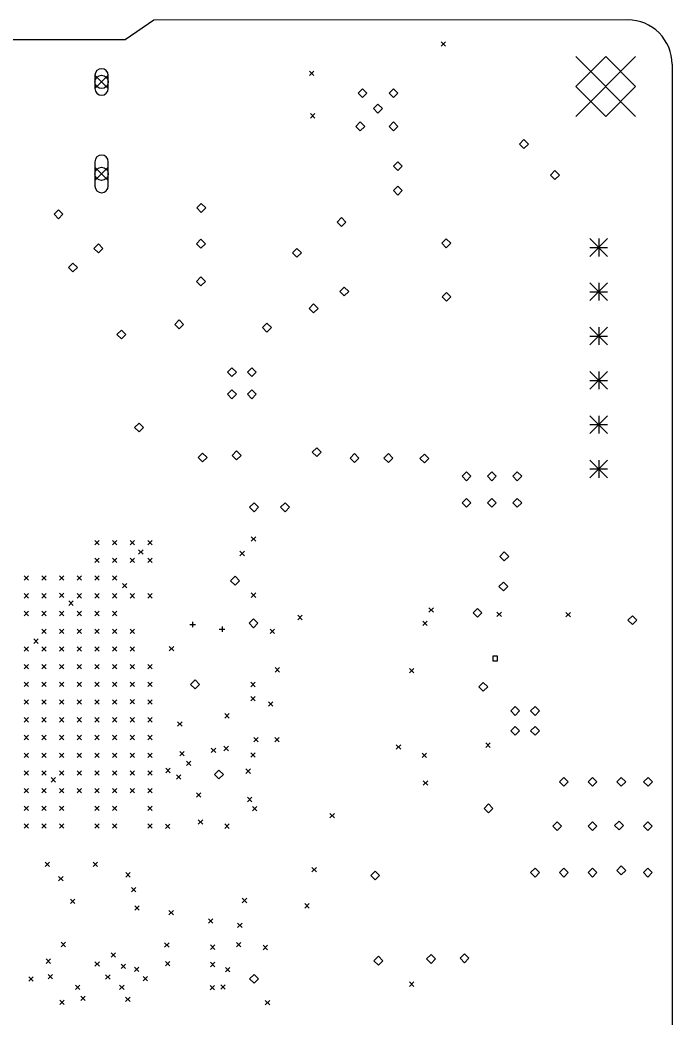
# Model space of a CAD drawing. Extents: x -2.1 to 64.5, y -89.3 to 0.
# Drawn here: x 30.52 to 60, y -45.07 to 0.01 of the extents above; entities that cross this region are included whole.
import ezdxf

# ---------------------------------------------------------------- set-up
doc = ezdxf.new("R2010")
doc.units = 0
doc.layers.add('BLACK', color=7, linetype='CONTINUOUS')

msp = doc.modelspace()

# ---------------------------------------------------------------- linework, layer by layer
at = {"layer": 'BLACK', "linetype": 'CONTINUOUS'}
for p, q in [((36.565, 0), (35.275, -0.899)), ((57.9958, 0.00579), (36.565, 0)), ((35.275, -0.899), (24.48, -0.899)), ((49.5528, -0.9751), (49.7528, -1.1751)), ((49.7528, -0.9751), (49.5528, -1.1751)), ((55.65, -1.65), (58.35, -4.35)), ((58.35, -1.65), (55.65, -4.35)), ((57, -1.65), (55.65, -3)), ((58.35, -3), (57, -1.65)), ((59.9958, -1.99421), (59.9958, -58)), ((33.9075, -2.494), (34.5075, -3.094)), ((34.5075, -2.494), (33.9075, -3.094)), ((33.9075, -2.494), (33.9075, -3.094)), ((34.5075, -3.094), (34.5075, -2.494)), ((43.6, -2.3), (43.8, -2.5)), ((43.8, -2.3), (43.6, -2.5)), ((46, -3.1), (45.8, -3.3)), ((46.2, -3.3), (46, -3.1)), ((47.4, -3.1), (47.2, -3.3)), ((47.6, -3.3), (47.4, -3.1)), ((55.65, -3), (57, -4.35)), ((57, -4.35), (58.35, -3)), ((45.8, -3.3), (46, -3.5)), ((46, -3.5), (46.2, -3.3)), ((47.2, -3.3), (47.4, -3.5)), ((47.4, -3.5), (47.6, -3.3)), ((46.7, -3.8), (46.5, -4)), ((46.5, -4), (46.7, -4.2)), ((46.9, -4), (46.7, -3.8)), ((46.7, -4.2), (46.9, -4)), ((43.6472, -4.225), (43.8472, -4.425)), ((43.8472, -4.225), (43.6472, -4.425)), ((45.9, -4.6), (45.7, -4.8)), ((45.7, -4.8), (45.9, -5)), ((46.1, -4.8), (45.9, -4.6)), ((45.9, -5), (46.1, -4.8)), ((47.4, -4.6), (47.2, -4.8)), ((47.2, -4.8), (47.4, -5)), ((47.6, -4.8), (47.4, -4.6)), ((47.4, -5), (47.6, -4.8)), ((53.3, -5.4), (53.1, -5.6)), ((53.5, -5.6), (53.3, -5.4)), ((53.1, -5.6), (53.3, -5.8)), ((53.3, -5.8), (53.5, -5.6)), ((33.9075, -6.394), (33.9075, -7.494)), ((33.9075, -6.644), (34.5075, -7.244)), ((34.5075, -6.644), (33.9075, -7.244)), ((34.5075, -7.494), (34.5075, -6.394)), ((47.6, -6.4), (47.4, -6.6)), ((47.4, -6.6), (47.6, -6.8)), ((47.8, -6.6), (47.6, -6.4)), ((47.6, -6.8), (47.8, -6.6)), ((54.7, -6.8), (54.5, -7)), ((54.5, -7), (54.7, -7.2)), ((54.9, -7), (54.7, -6.8)), ((54.7, -7.2), (54.9, -7)), ((47.6, -7.5), (47.4, -7.7)), ((47.8, -7.7), (47.6, -7.5)), ((47.4, -7.7), (47.6, -7.9)), ((47.6, -7.9), (47.8, -7.7)), ((38.715, -8.285), (38.515, -8.485)), ((38.515, -8.485), (38.715, -8.685)), ((38.915, -8.485), (38.715, -8.285)), ((38.715, -8.685), (38.915, -8.485)), ((32.26, -8.57), (32.06, -8.77)), ((32.06, -8.77), (32.26, -8.97)), ((32.46, -8.77), (32.26, -8.57)), ((32.26, -8.97), (32.46, -8.77)), ((45.05, -8.92), (44.85, -9.12)), ((45.25, -9.12), (45.05, -8.92)), ((44.85, -9.12), (45.05, -9.32)), ((45.05, -9.32), (45.25, -9.12)), ((38.7, -9.9), (38.5, -10.1)), ((38.9, -10.1), (38.7, -9.9)), ((49.7909, -9.88), (49.5909, -10.08)), ((49.9909, -10.08), (49.7909, -9.88)), ((56.28, -9.87), (57.08, -10.67)), ((57.08, -9.87), (56.28, -10.67)), ((56.68, -9.87), (56.68, -10.67)), ((34.06, -10.11), (33.86, -10.31)), ((33.86, -10.31), (34.06, -10.51)), ((34.26, -10.31), (34.06, -10.11)), ((34.06, -10.51), (34.26, -10.31)), ((38.5, -10.1), (38.7, -10.3)), ((38.7, -10.3), (38.9, -10.1)), ((43.04, -10.31), (42.84, -10.51)), ((43.24, -10.51), (43.04, -10.31)), ((49.5909, -10.08), (49.7909, -10.28)), ((49.7909, -10.28), (49.9909, -10.08)), ((56.28, -10.27), (57.08, -10.27)), ((42.84, -10.51), (43.04, -10.71)), ((43.04, -10.71), (43.24, -10.51)), ((32.91, -10.97), (32.71, -11.17)), ((32.71, -11.17), (32.91, -11.37)), ((33.11, -11.17), (32.91, -10.97)), ((32.91, -11.37), (33.11, -11.17)), ((38.7, -11.6), (38.5, -11.8)), ((38.9, -11.8), (38.7, -11.6)), ((38.5, -11.8), (38.7, -12)), ((38.7, -12), (38.9, -11.8)), ((45.18, -12.06), (44.98, -12.26)), ((45.38, -12.26), (45.18, -12.06)), ((56.28, -11.87), (57.08, -12.67)), ((57.08, -11.87), (56.28, -12.67)), ((56.68, -11.87), (56.68, -12.67)), ((44.98, -12.26), (45.18, -12.46)), ((45.18, -12.46), (45.38, -12.26)), ((49.8, -12.3), (49.6, -12.5)), ((49.6, -12.5), (49.8, -12.7)), ((50, -12.5), (49.8, -12.3)), ((49.8, -12.7), (50, -12.5)), ((56.28, -12.27), (57.08, -12.27)), ((43.79, -12.82), (43.59, -13.02)), ((43.59, -13.02), (43.79, -13.22)), ((43.99, -13.02), (43.79, -12.82)), ((43.79, -13.22), (43.99, -13.02)), ((37.7164, -13.5414), (37.5164, -13.7414)), ((37.5164, -13.7414), (37.7164, -13.9414)), ((37.9164, -13.7414), (37.7164, -13.5414)), ((37.7164, -13.9414), (37.9164, -13.7414)), ((41.68, -13.69), (41.48, -13.89)), ((41.48, -13.89), (41.68, -14.09)), ((41.88, -13.89), (41.68, -13.69)), ((41.68, -14.09), (41.88, -13.89)), ((56.28, -13.87), (57.08, -14.67)), ((57.08, -13.87), (56.28, -14.67)), ((56.68, -13.87), (56.68, -14.67)), ((35.1, -14), (34.9, -14.2)), ((34.9, -14.2), (35.1, -14.4)), ((35.3, -14.2), (35.1, -14)), ((35.1, -14.4), (35.3, -14.2)), ((56.28, -14.27), (57.08, -14.27)), ((40.1, -15.7), (39.9, -15.9)), ((40.3, -15.9), (40.1, -15.7)), ((41, -15.7), (40.8, -15.9)), ((41.2, -15.9), (41, -15.7)), ((39.9, -15.9), (40.1, -16.1)), ((40.1, -16.1), (40.3, -15.9)), ((40.8, -15.9), (41, -16.1)), ((41, -16.1), (41.2, -15.9)), ((56.28, -15.87), (57.08, -16.67)), ((57.08, -15.87), (56.28, -16.67)), ((56.68, -15.87), (56.68, -16.67)), ((56.28, -16.27), (57.08, -16.27)), ((40.1, -16.7), (39.9, -16.9)), ((39.9, -16.9), (40.1, -17.1)), ((40.3, -16.9), (40.1, -16.7)), ((40.1, -17.1), (40.3, -16.9)), ((41, -16.7), (40.8, -16.9)), ((40.8, -16.9), (41, -17.1)), ((41.2, -16.9), (41, -16.7)), ((41, -17.1), (41.2, -16.9)), ((56.28, -17.87), (57.08, -18.67)), ((57.08, -17.87), (56.28, -18.67)), ((56.68, -17.87), (56.68, -18.67)), ((35.9, -18.2), (35.7, -18.4)), ((35.7, -18.4), (35.9, -18.6)), ((36.1, -18.4), (35.9, -18.2)), ((35.9, -18.6), (36.1, -18.4)), ((56.28, -18.27), (57.08, -18.27)), ((43.93, -19.31), (43.73, -19.51)), ((44.13, -19.51), (43.93, -19.31)), ((38.7744, -19.5517), (38.5744, -19.7517)), ((38.5744, -19.7517), (38.7744, -19.9517)), ((38.9744, -19.7517), (38.7744, -19.5517)), ((38.7744, -19.9517), (38.9744, -19.7517)), ((40.31, -19.46), (40.11, -19.66)), ((40.11, -19.66), (40.31, -19.86)), ((40.51, -19.66), (40.31, -19.46)), ((40.31, -19.86), (40.51, -19.66)), ((43.73, -19.51), (43.93, -19.71)), ((43.93, -19.71), (44.13, -19.51)), ((45.64, -19.58), (45.44, -19.78)), ((45.44, -19.78), (45.64, -19.98)), ((45.84, -19.78), (45.64, -19.58)), ((45.64, -19.98), (45.84, -19.78)), ((47.17, -19.58), (46.97, -19.78)), ((46.97, -19.78), (47.17, -19.98)), ((47.37, -19.78), (47.17, -19.58)), ((47.17, -19.98), (47.37, -19.78)), ((48.8, -19.6), (48.6, -19.8)), ((48.6, -19.8), (48.8, -20)), ((49, -19.8), (48.8, -19.6)), ((48.8, -20), (49, -19.8)), ((56.28, -19.87), (57.08, -20.67)), ((57.08, -19.87), (56.28, -20.67)), ((56.28, -20.27), (57.08, -20.27)), ((56.68, -19.87), (56.68, -20.67)), ((50.7, -20.4), (50.5, -20.6)), ((50.5, -20.6), (50.7, -20.8)), ((50.9, -20.6), (50.7, -20.4)), ((50.7, -20.8), (50.9, -20.6)), ((51.85, -20.4), (51.65, -20.6)), ((51.65, -20.6), (51.85, -20.8)), ((52.05, -20.6), (51.85, -20.4)), ((51.85, -20.8), (52.05, -20.6)), ((53, -20.4), (52.8, -20.6)), ((52.8, -20.6), (53, -20.8)), ((53.2, -20.6), (53, -20.4)), ((53, -20.8), (53.2, -20.6)), ((50.7, -21.6), (50.5, -21.8)), ((50.9, -21.8), (50.7, -21.6)), ((51.85, -21.6), (51.65, -21.8)), ((52.05, -21.8), (51.85, -21.6)), ((53, -21.6), (52.8, -21.8)), ((53.2, -21.8), (53, -21.6)), ((41.1, -21.8), (40.9, -22)), ((40.9, -22), (41.1, -22.2)), ((41.3, -22), (41.1, -21.8)), ((41.1, -22.2), (41.3, -22)), ((42.5, -21.8), (42.3, -22)), ((42.3, -22), (42.5, -22.2)), ((42.7, -22), (42.5, -21.8)), ((42.5, -22.2), (42.7, -22)), ((50.5, -21.8), (50.7, -22)), ((50.7, -22), (50.9, -21.8)), ((51.65, -21.8), (51.85, -22)), ((51.85, -22), (52.05, -21.8)), ((52.8, -21.8), (53, -22)), ((53, -22), (53.2, -21.8)), ((40.975, -23.33), (41.175, -23.53)), ((41.175, -23.33), (40.975, -23.53)), ((33.9, -23.5), (34.1, -23.7)), ((34.1, -23.5), (33.9, -23.7)), ((34.7, -23.5), (34.9, -23.7)), ((34.9, -23.5), (34.7, -23.7)), ((35.5, -23.5), (35.7, -23.7)), ((35.7, -23.5), (35.5, -23.7)), ((36.3, -23.5), (36.5, -23.7)), ((36.5, -23.5), (36.3, -23.7)), ((33.9, -24.3), (34.1, -24.5)), ((34.1, -24.3), (33.9, -24.5)), ((34.7, -24.3), (34.9, -24.5)), ((34.9, -24.3), (34.7, -24.5)), ((35.5, -24.3), (35.7, -24.5)), ((35.7, -24.3), (35.5, -24.5)), ((35.8812, -23.9173), (36.0812, -24.1173)), ((36.0812, -23.9173), (35.8812, -24.1173)), ((36.3, -24.3), (36.5, -24.5)), ((36.5, -24.3), (36.3, -24.5)), ((40.46, -23.99), (40.66, -24.19)), ((40.66, -23.99), (40.46, -24.19)), ((52.41, -24.02), (52.21, -24.22)), ((52.21, -24.22), (52.41, -24.42)), ((52.61, -24.22), (52.41, -24.02)), ((52.41, -24.42), (52.61, -24.22)), ((30.7, -25.1), (30.9, -25.3)), ((30.9, -25.1), (30.7, -25.3)), ((31.5, -25.1), (31.7, -25.3)), ((31.7, -25.1), (31.5, -25.3)), ((32.3, -25.1), (32.5, -25.3)), ((32.5, -25.1), (32.3, -25.3)), ((33.1, -25.1), (33.3, -25.3)), ((33.3, -25.1), (33.1, -25.3)), ((33.9, -25.1), (34.1, -25.3)), ((34.1, -25.1), (33.9, -25.3)), ((34.7, -25.1), (34.9, -25.3)), ((34.9, -25.1), (34.7, -25.3)), ((40.24, -25.12), (40.04, -25.32)), ((40.44, -25.32), (40.24, -25.12)), ((35.1452, -25.4432), (35.3452, -25.6432)), ((35.3452, -25.4432), (35.1452, -25.6432)), ((40.04, -25.32), (40.24, -25.52)), ((40.24, -25.52), (40.44, -25.32)), ((52.37, -25.38), (52.17, -25.58)), ((52.17, -25.58), (52.37, -25.78)), ((52.57, -25.58), (52.37, -25.38)), ((52.37, -25.78), (52.57, -25.58)), ((30.7, -25.9), (30.9, -26.1)), ((30.9, -25.9), (30.7, -26.1)), ((31.5, -25.9), (31.7, -26.1)), ((31.7, -25.9), (31.5, -26.1)), ((32.3, -25.875), (32.5, -26.075)), ((32.5, -25.875), (32.3, -26.075)), ((33.1, -25.9), (33.3, -26.1)), ((33.3, -25.9), (33.1, -26.1)), ((33.9, -25.9), (34.1, -26.1)), ((34.1, -25.9), (33.9, -26.1)), ((34.7, -25.9), (34.9, -26.1)), ((34.9, -25.9), (34.7, -26.1)), ((35.5, -25.9), (35.7, -26.1)), ((35.7, -25.9), (35.5, -26.1)), ((36.3, -25.9), (36.5, -26.1)), ((36.5, -25.9), (36.3, -26.1)), ((40.975, -25.87), (41.175, -26.07)), ((41.175, -25.87), (40.975, -26.07)), ((32.7208, -26.2302), (32.9208, -26.4302)), ((32.9208, -26.2302), (32.7208, -26.4302)), ((49.005, -26.5404), (49.205, -26.7404)), ((49.205, -26.5404), (49.005, -26.7404)), ((51.2, -26.57), (51, -26.77)), ((51.4, -26.77), (51.2, -26.57)), ((30.7, -26.7), (30.9, -26.9)), ((30.9, -26.7), (30.7, -26.9)), ((31.5, -26.7), (31.7, -26.9)), ((31.7, -26.7), (31.5, -26.9)), ((32.3, -26.7), (32.5, -26.9)), ((32.5, -26.7), (32.3, -26.9)), ((33.1, -26.7), (33.3, -26.9)), ((33.3, -26.7), (33.1, -26.9)), ((33.9, -26.7), (34.1, -26.9)), ((34.1, -26.7), (33.9, -26.9)), ((34.7, -26.7), (34.9, -26.9)), ((34.9, -26.7), (34.7, -26.9)), ((41.075, -27.04), (40.875, -27.24)), ((41.275, -27.24), (41.075, -27.04)), ((43.0766, -26.8805), (43.2766, -27.0805)), ((43.2766, -26.8805), (43.0766, -27.0805)), ((51, -26.77), (51.2, -26.97)), ((51.2, -26.97), (51.4, -26.77)), ((52.08, -26.74), (52.28, -26.94)), ((52.28, -26.74), (52.08, -26.94)), ((55.2, -26.75), (55.4, -26.95)), ((55.4, -26.75), (55.2, -26.95)), ((58.2, -26.9), (58, -27.1)), ((58.4, -27.1), (58.2, -26.9)), ((38.1972, -27.2928), (38.4472, -27.2928)), ((38.3222, -27.1678), (38.3222, -27.4178)), ((39.6526, -27.3805), (39.6526, -27.6305)), ((40.875, -27.24), (41.075, -27.44)), ((41.075, -27.44), (41.275, -27.24)), ((48.725, -27.14), (48.925, -27.34)), ((48.925, -27.14), (48.725, -27.34)), ((58, -27.1), (58.2, -27.3)), ((58.2, -27.3), (58.4, -27.1)), ((31.5, -27.5), (31.7, -27.7)), ((31.7, -27.5), (31.5, -27.7)), ((32.3, -27.5), (32.5, -27.7)), ((32.5, -27.5), (32.3, -27.7)), ((33.1, -27.5), (33.3, -27.7)), ((33.3, -27.5), (33.1, -27.7)), ((33.9, -27.5), (34.1, -27.7)), ((34.1, -27.5), (33.9, -27.7)), ((34.7, -27.4997), (34.9, -27.6997)), ((34.9, -27.4997), (34.7, -27.6997)), ((35.5, -27.5), (35.7, -27.7)), ((35.7, -27.5), (35.5, -27.7)), ((39.5276, -27.5055), (39.7776, -27.5055)), ((41.83, -27.5), (42.03, -27.7)), ((42.03, -27.5), (41.83, -27.7)), ((30.7, -28.3), (30.9, -28.5)), ((30.9, -28.3), (30.7, -28.5)), ((31.1387, -27.9476), (31.3387, -28.1476)), ((31.3387, -27.9476), (31.1387, -28.1476)), ((31.5, -28.3), (31.7, -28.5)), ((31.7, -28.3), (31.5, -28.5)), ((32.3, -28.3), (32.5, -28.5)), ((32.5, -28.3), (32.3, -28.5)), ((33.1, -28.3), (33.3, -28.5)), ((33.3, -28.3), (33.1, -28.5)), ((33.9, -28.3), (34.1, -28.5)), ((34.1, -28.3), (33.9, -28.5)), ((34.7, -28.3), (34.9, -28.5)), ((34.9, -28.3), (34.7, -28.5)), ((35.5, -28.3), (35.7, -28.5)), ((35.7, -28.3), (35.5, -28.5)), ((37.2658, -28.2863), (37.4658, -28.4863)), ((37.4658, -28.2863), (37.2658, -28.4863)), ((52.1087, -28.7207), (51.8966, -28.7207)), ((51.8966, -28.7207), (51.8966, -28.9329)), ((52.1087, -28.9329), (52.1087, -28.7207)), ((30.7, -29.1), (30.9, -29.3)), ((30.9, -29.1), (30.7, -29.3)), ((31.5, -29.1), (31.7, -29.3)), ((31.7, -29.1), (31.5, -29.3)), ((32.3, -29.1), (32.5, -29.3)), ((32.5, -29.1), (32.3, -29.3)), ((33.1, -29.1), (33.3, -29.3)), ((33.3, -29.1), (33.1, -29.3)), ((33.9, -29.0999), (34.1, -29.2999)), ((34.1, -29.0999), (33.9, -29.2999)), ((34.7, -29.1), (34.9, -29.3)), ((34.9, -29.1), (34.7, -29.3)), ((35.5, -29.1), (35.7, -29.3)), ((35.7, -29.1), (35.5, -29.3)), ((36.3, -29.1), (36.5, -29.3)), ((36.5, -29.1), (36.3, -29.3)), ((42.046, -29.2406), (42.246, -29.4406)), ((42.246, -29.2406), (42.046, -29.4406)), ((48.12, -29.28), (48.32, -29.48)), ((48.32, -29.28), (48.12, -29.48)), ((51.8966, -28.9329), (52.1087, -28.9329)), ((30.7, -29.9), (30.9, -30.1)), ((30.9, -29.9), (30.7, -30.1)), ((31.5, -29.9), (31.7, -30.1)), ((31.7, -29.9), (31.5, -30.1)), ((32.3, -29.9), (32.5, -30.1)), ((32.5, -29.9), (32.3, -30.1)), ((33.1, -29.9), (33.3, -30.1)), ((33.3, -29.9), (33.1, -30.1)), ((33.9, -29.9), (34.1, -30.1)), ((34.1, -29.9), (33.9, -30.1)), ((34.7, -29.9), (34.9, -30.1)), ((34.9, -29.9), (34.7, -30.1)), ((35.5, -29.9), (35.7, -30.1)), ((35.7, -29.9), (35.5, -30.1)), ((36.3, -29.9), (36.5, -30.1)), ((36.5, -29.9), (36.3, -30.1)), ((38.43, -29.8), (38.23, -30)), ((38.23, -30), (38.43, -30.2)), ((38.63, -30), (38.43, -29.8)), ((38.43, -30.2), (38.63, -30)), ((40.9474, -29.9043), (41.1474, -30.1043)), ((41.1474, -29.9043), (40.9474, -30.1043)), ((51.46, -29.91), (51.26, -30.11)), ((51.26, -30.11), (51.46, -30.31)), ((51.66, -30.11), (51.46, -29.91)), ((51.46, -30.31), (51.66, -30.11)), ((40.95, -30.545), (41.15, -30.745)), ((41.15, -30.545), (40.95, -30.745)), ((30.7, -30.7), (30.9, -30.9)), ((30.9, -30.7), (30.7, -30.9)), ((31.5, -30.7), (31.7, -30.9)), ((31.7, -30.7), (31.5, -30.9)), ((32.3, -30.7), (32.5, -30.9)), ((32.5, -30.7), (32.3, -30.9)), ((33.1, -30.7), (33.3, -30.9)), ((33.3, -30.7), (33.1, -30.9)), ((33.9, -30.7), (34.1, -30.9)), ((34.1, -30.7), (33.9, -30.9)), ((34.7, -30.7), (34.9, -30.9)), ((34.9, -30.7), (34.7, -30.9)), ((35.5, -30.6855), (35.7, -30.8855)), ((35.7, -30.6855), (35.5, -30.8855)), ((36.3, -30.7), (36.5, -30.9)), ((36.5, -30.7), (36.3, -30.9)), ((41.7473, -30.7863), (41.9473, -30.9863)), ((41.9473, -30.7863), (41.7473, -30.9863)), ((52.9, -31), (52.7, -31.2)), ((53.1, -31.2), (52.9, -31)), ((53.8, -31), (53.6, -31.2)), ((54, -31.2), (53.8, -31)), ((30.7, -31.5), (30.9, -31.7)), ((30.9, -31.5), (30.7, -31.7)), ((31.5, -31.5), (31.7, -31.7)), ((31.7, -31.5), (31.5, -31.7)), ((32.3, -31.5), (32.5, -31.7)), ((32.5, -31.5), (32.3, -31.7)), ((33.1, -31.5), (33.3, -31.7)), ((33.3, -31.5), (33.1, -31.7)), ((33.9, -31.5), (34.1, -31.7)), ((34.1, -31.5), (33.9, -31.7)), ((34.7, -31.5), (34.9, -31.7)), ((34.9, -31.5), (34.7, -31.7)), ((35.5, -31.5), (35.7, -31.7)), ((35.7, -31.5), (35.5, -31.7)), ((36.3, -31.5), (36.5, -31.7)), ((36.5, -31.5), (36.3, -31.7)), ((39.7786, -31.3214), (39.9786, -31.5214)), ((39.9786, -31.3214), (39.7786, -31.5214)), ((52.7, -31.2), (52.9, -31.4)), ((52.9, -31.4), (53.1, -31.2)), ((53.6, -31.2), (53.8, -31.4)), ((53.8, -31.4), (54, -31.2)), ((37.6443, -31.6942), (37.8443, -31.8942)), ((37.8443, -31.6942), (37.6443, -31.8942)), ((52.9, -31.9), (52.7, -32.1)), ((53.1, -32.1), (52.9, -31.9)), ((53.8, -31.9), (53.6, -32.1)), ((54, -32.1), (53.8, -31.9)), ((30.7, -32.3), (30.9, -32.5)), ((30.9, -32.3), (30.7, -32.5)), ((31.5, -32.3), (31.7, -32.5)), ((31.7, -32.3), (31.5, -32.5)), ((32.3, -32.3), (32.5, -32.5)), ((32.5, -32.3), (32.3, -32.5)), ((33.1, -32.3), (33.3, -32.5)), ((33.3, -32.3), (33.1, -32.5)), ((33.9, -32.3), (34.1, -32.5)), ((34.1, -32.3), (33.9, -32.5)), ((34.7, -32.3), (34.9, -32.5)), ((34.9, -32.3), (34.7, -32.5)), ((35.5, -32.3), (35.7, -32.5)), ((35.7, -32.3), (35.5, -32.5)), ((36.3, -32.3), (36.5, -32.5)), ((36.5, -32.3), (36.3, -32.5)), ((41.0866, -32.393), (41.2866, -32.593)), ((41.2866, -32.393), (41.0866, -32.593)), ((42.0414, -32.3919), (42.2414, -32.5919)), ((42.2414, -32.3919), (42.0414, -32.5919)), ((52.7, -32.1), (52.9, -32.3)), ((52.9, -32.3), (53.1, -32.1)), ((53.6, -32.1), (53.8, -32.3)), ((53.8, -32.3), (54, -32.1)), ((39.1643, -32.8767), (39.3643, -33.0767)), ((39.3643, -32.8767), (39.1643, -33.0767)), ((39.7382, -32.7953), (39.9382, -32.9953)), ((39.9382, -32.7953), (39.7382, -32.9953)), ((47.53, -32.7287), (47.73, -32.9287)), ((47.73, -32.7287), (47.53, -32.9287)), ((51.5773, -32.6447), (51.7773, -32.8447)), ((51.7773, -32.6447), (51.5773, -32.8447)), ((30.7, -33.1), (30.9, -33.3)), ((30.9, -33.1), (30.7, -33.3)), ((31.5, -33.1), (31.7, -33.3)), ((31.7, -33.1), (31.5, -33.3)), ((32.3, -33.1), (32.5, -33.3)), ((32.5, -33.1), (32.3, -33.3)), ((33.1, -33.1), (33.3, -33.3)), ((33.3, -33.1), (33.1, -33.3)), ((33.9, -33.1), (34.1, -33.3)), ((34.1, -33.1), (33.9, -33.3)), ((34.7, -33.1), (34.9, -33.3)), ((34.9, -33.1), (34.7, -33.3)), ((35.5, -33.1), (35.7, -33.3)), ((35.7, -33.1), (35.5, -33.3)), ((36.3, -33.1), (36.5, -33.3)), ((36.5, -33.1), (36.3, -33.3)), ((37.7366, -33.0288), (37.9366, -33.2288)), ((37.9366, -33.0288), (37.7366, -33.2288)), ((40.95, -33.085), (41.15, -33.285)), ((41.15, -33.085), (40.95, -33.285)), ((48.7, -33.1), (48.9, -33.3)), ((48.9, -33.1), (48.7, -33.3)), ((37.1128, -33.7904), (37.3128, -33.9904)), ((37.3128, -33.7904), (37.1128, -33.9904)), ((38.045, -33.4659), (38.245, -33.6659)), ((38.245, -33.4659), (38.045, -33.6659)), ((30.7, -33.9), (30.9, -34.1)), ((30.9, -33.9), (30.7, -34.1)), ((31.5, -33.9), (31.7, -34.1)), ((31.7, -33.9), (31.5, -34.1)), ((31.92, -34.21), (32.12, -34.41)), ((32.12, -34.21), (31.92, -34.41)), ((32.3, -33.9), (32.5, -34.1)), ((32.5, -33.9), (32.3, -34.1)), ((33.1, -33.9), (33.3, -34.1)), ((33.3, -33.9), (33.1, -34.1)), ((33.9, -33.9), (34.1, -34.1)), ((34.1, -33.9), (33.9, -34.1)), ((34.7, -33.9), (34.9, -34.1)), ((34.9, -33.9), (34.7, -34.1)), ((35.5, -33.9), (35.7, -34.1)), ((35.7, -33.9), (35.5, -34.1)), ((36.3, -33.9), (36.5, -34.1)), ((36.5, -33.9), (36.3, -34.1)), ((37.5874, -34.0864), (37.7874, -34.2864)), ((37.7874, -34.0864), (37.5874, -34.2864)), ((39.5119, -33.8724), (39.3119, -34.0724)), ((39.3119, -34.0724), (39.5119, -34.2724)), ((39.7119, -34.0724), (39.5119, -33.8724)), ((39.5119, -34.2724), (39.7119, -34.0724)), ((40.7337, -33.8183), (40.9337, -34.0183)), ((40.9337, -33.8183), (40.7337, -34.0183)), ((55.1, -34.2), (54.9, -34.4)), ((55.3, -34.4), (55.1, -34.2)), ((56.4, -34.2), (56.2, -34.4)), ((56.6, -34.4), (56.4, -34.2)), ((57.7, -34.2), (57.5, -34.4)), ((57.9, -34.4), (57.7, -34.2)), ((58.91, -34.2), (58.71, -34.4)), ((59.11, -34.4), (58.91, -34.2)), ((30.7, -34.7), (30.9, -34.9)), ((30.9, -34.7), (30.7, -34.9)), ((31.5, -34.7), (31.7, -34.9)), ((31.7, -34.7), (31.5, -34.9)), ((32.3, -34.7), (32.5, -34.9)), ((32.5, -34.7), (32.3, -34.9)), ((33.1, -34.7), (33.3, -34.9)), ((33.3, -34.7), (33.1, -34.9)), ((33.9, -34.7), (34.1, -34.9)), ((34.1, -34.7), (33.9, -34.9)), ((34.7, -34.7), (34.9, -34.9)), ((34.9, -34.7), (34.7, -34.9)), ((35.5, -34.7), (35.7, -34.9)), ((35.7, -34.7), (35.5, -34.9)), ((36.3, -34.7), (36.5, -34.9)), ((36.5, -34.7), (36.3, -34.9)), ((48.75, -34.355), (48.95, -34.555)), ((48.95, -34.355), (48.75, -34.555)), ((54.9, -34.4), (55.1, -34.6)), ((55.1, -34.6), (55.3, -34.4)), ((56.2, -34.4), (56.4, -34.6)), ((56.4, -34.6), (56.6, -34.4)), ((57.5, -34.4), (57.7, -34.6)), ((57.7, -34.6), (57.9, -34.4)), ((58.71, -34.4), (58.91, -34.6)), ((58.91, -34.6), (59.11, -34.4)), ((38.5, -34.9), (38.7, -35.1)), ((38.7, -34.9), (38.5, -35.1)), ((40.8, -35.1), (41, -35.3)), ((41, -35.1), (40.8, -35.3)), ((30.7, -35.5), (30.9, -35.7)), ((30.9, -35.5), (30.7, -35.7)), ((31.5, -35.5), (31.7, -35.7)), ((31.7, -35.5), (31.5, -35.7)), ((32.3, -35.5), (32.5, -35.7)), ((32.5, -35.5), (32.3, -35.7)), ((33.9, -35.5), (34.1, -35.7)), ((34.1, -35.5), (33.9, -35.7)), ((34.7, -35.5), (34.9, -35.7)), ((34.9, -35.5), (34.7, -35.7)), ((36.3, -35.5), (36.5, -35.7)), ((36.5, -35.5), (36.3, -35.7)), ((41.0218, -35.514), (41.2218, -35.714)), ((41.2218, -35.514), (41.0218, -35.714)), ((51.7, -35.4), (51.5, -35.6)), ((51.5, -35.6), (51.7, -35.8)), ((51.9, -35.6), (51.7, -35.4)), ((51.7, -35.8), (51.9, -35.6)), ((44.5283, -35.826), (44.7283, -36.026)), ((44.7283, -35.826), (44.5283, -36.026)), ((30.7, -36.3), (30.9, -36.5)), ((30.9, -36.3), (30.7, -36.5)), ((31.5, -36.3), (31.7, -36.5)), ((31.7, -36.3), (31.5, -36.5)), ((32.3, -36.3), (32.5, -36.5)), ((32.5, -36.3), (32.3, -36.5)), ((33.9, -36.3), (34.1, -36.5)), ((34.1, -36.3), (33.9, -36.5)), ((34.7, -36.3), (34.9, -36.5)), ((34.9, -36.3), (34.7, -36.5)), ((36.3, -36.3), (36.5, -36.5)), ((36.5, -36.3), (36.3, -36.5)), ((37.0952, -36.3105), (37.2952, -36.5105)), ((37.2952, -36.3105), (37.0952, -36.5105)), ((38.5787, -36.1133), (38.7787, -36.3133)), ((38.7787, -36.1133), (38.5787, -36.3133)), ((39.7723, -36.3024), (39.9723, -36.5024)), ((39.9723, -36.3024), (39.7723, -36.5024)), ((54.8, -36.2), (54.6, -36.4)), ((54.6, -36.4), (54.8, -36.6)), ((55, -36.4), (54.8, -36.2)), ((54.8, -36.6), (55, -36.4)), ((56.4, -36.2), (56.2, -36.4)), ((56.2, -36.4), (56.4, -36.6)), ((56.6, -36.4), (56.4, -36.2)), ((56.4, -36.6), (56.6, -36.4)), ((57.6, -36.17), (57.4, -36.37)), ((57.4, -36.37), (57.6, -36.57)), ((57.8, -36.37), (57.6, -36.17)), ((57.6, -36.57), (57.8, -36.37)), ((58.9, -36.2), (58.7, -36.4)), ((58.7, -36.4), (58.9, -36.6)), ((59.1, -36.4), (58.9, -36.2)), ((58.9, -36.6), (59.1, -36.4)), ((31.65, -38.025), (31.85, -38.225)), ((31.85, -38.025), (31.65, -38.225)), ((33.825, -38.025), (34.025, -38.225)), ((34.025, -38.025), (33.825, -38.225)), ((43.7167, -38.2709), (43.9167, -38.4709)), ((43.9167, -38.2709), (43.7167, -38.4709)), ((53.8, -38.3), (53.6, -38.5)), ((54, -38.5), (53.8, -38.3)), ((55.1, -38.3), (54.9, -38.5)), ((55.3, -38.5), (55.1, -38.3)), ((56.4, -38.3), (56.2, -38.5)), ((56.6, -38.5), (56.4, -38.3)), ((57.7, -38.2), (57.5, -38.4)), ((57.9, -38.4), (57.7, -38.2)), ((58.9, -38.3), (58.7, -38.5)), ((59.1, -38.5), (58.9, -38.3)), ((32.2633, -38.6763), (32.4633, -38.8763)), ((32.4633, -38.6763), (32.2633, -38.8763)), ((35.3, -38.5), (35.5, -38.7)), ((35.5, -38.5), (35.3, -38.7)), ((46.5762, -38.4298), (46.3762, -38.6298)), ((46.3762, -38.6298), (46.5762, -38.8298)), ((46.7762, -38.6298), (46.5762, -38.4298)), ((46.5762, -38.8298), (46.7762, -38.6298)), ((53.6, -38.5), (53.8, -38.7)), ((53.8, -38.7), (54, -38.5)), ((54.9, -38.5), (55.1, -38.7)), ((55.1, -38.7), (55.3, -38.5)), ((56.2, -38.5), (56.4, -38.7)), ((56.4, -38.7), (56.6, -38.5)), ((57.5, -38.4), (57.7, -38.6)), ((57.7, -38.6), (57.9, -38.4)), ((58.7, -38.5), (58.9, -38.7)), ((58.9, -38.7), (59.1, -38.5)), ((35.5521, -39.1727), (35.7521, -39.3727)), ((35.7521, -39.1727), (35.5521, -39.3727)), ((40.5679, -39.6594), (40.7679, -39.8594)), ((40.7679, -39.6594), (40.5679, -39.8594)), ((32.8, -39.7), (33, -39.9)), ((33, -39.7), (32.8, -39.9)), ((35.7085, -39.9969), (35.9085, -40.1969)), ((35.9085, -39.9969), (35.7085, -40.1969)), ((43.3928, -39.8988), (43.5928, -40.0988)), ((43.5928, -39.8988), (43.3928, -40.0988)), ((37.25, -40.2077), (37.45, -40.4077)), ((37.45, -40.2077), (37.25, -40.4077)), ((39.033, -40.5879), (39.233, -40.7879)), ((39.233, -40.5879), (39.033, -40.7879)), ((40.3547, -40.7793), (40.5547, -40.9793)), ((40.5547, -40.7793), (40.3547, -40.9793)), ((32.3731, -41.6483), (32.5731, -41.8483)), ((32.5731, -41.6483), (32.3731, -41.8483)), ((37.0576, -41.6654), (37.2576, -41.8654)), ((37.2576, -41.6654), (37.0576, -41.8654)), ((39.1266, -41.7658), (39.3266, -41.9658)), ((39.3266, -41.7658), (39.1266, -41.9658)), ((40.3046, -41.658), (40.5046, -41.858)), ((40.5046, -41.658), (40.3046, -41.858)), ((41.5128, -41.7824), (41.7128, -41.9824)), ((41.7128, -41.7824), (41.5128, -41.9824)), ((34.6359, -42.123), (34.8359, -42.323)), ((34.8359, -42.123), (34.6359, -42.323)), ((46.7205, -42.2795), (46.5205, -42.4795)), ((46.9205, -42.4795), (46.7205, -42.2795)), ((49.1, -42.2), (48.9, -42.4)), ((49.3, -42.4), (49.1, -42.2)), ((50.615, -42.17), (50.415, -42.37)), ((50.815, -42.37), (50.615, -42.17)), ((31.7, -42.4), (31.9, -42.6)), ((31.9, -42.4), (31.7, -42.6)), ((33.9057, -42.5228), (34.1057, -42.7228)), ((34.1057, -42.5228), (33.9057, -42.7228)), ((35.0913, -42.6324), (35.2913, -42.8324)), ((35.2913, -42.6324), (35.0913, -42.8324)), ((35.6949, -42.7703), (35.8949, -42.9703)), ((35.8949, -42.7703), (35.6949, -42.9703)), ((37.0936, -42.5135), (37.2936, -42.7135)), ((37.2936, -42.5135), (37.0936, -42.7135)), ((39.1244, -42.5518), (39.3244, -42.7518)), ((39.3244, -42.5518), (39.1244, -42.7518)), ((39.8062, -42.7876), (40.0062, -42.9876)), ((40.0062, -42.7876), (39.8062, -42.9876)), ((46.5205, -42.4795), (46.7205, -42.6795)), ((46.7205, -42.6795), (46.9205, -42.4795)), ((48.9, -42.4), (49.1, -42.6)), ((49.1, -42.6), (49.3, -42.4)), ((50.415, -42.37), (50.615, -42.57)), ((50.615, -42.57), (50.815, -42.37)), ((30.9198, -43.2), (31.1198, -43.4)), ((31.1198, -43.2), (30.9198, -43.4)), ((31.7843, -43.1), (31.9843, -43.3)), ((31.9843, -43.1), (31.7843, -43.3)), ((34.387, -43.1172), (34.587, -43.3172)), ((34.587, -43.1172), (34.387, -43.3172)), ((36.0876, -43.1929), (36.2876, -43.3929)), ((36.2876, -43.1929), (36.0876, -43.3929)), ((41.1, -43.1), (40.9, -43.3)), ((41.3, -43.3), (41.1, -43.1)), ((33.0195, -43.5845), (33.2195, -43.7845)), ((33.2195, -43.5845), (33.0195, -43.7845)), ((35.0221, -43.5809), (35.2221, -43.7809)), ((35.2221, -43.5809), (35.0221, -43.7809)), ((39.1105, -43.5931), (39.3105, -43.7931)), ((39.3105, -43.5931), (39.1105, -43.7931)), ((39.5987, -43.5702), (39.7987, -43.7702)), ((39.7987, -43.5702), (39.5987, -43.7702)), ((40.9, -43.3), (41.1, -43.5)), ((41.1, -43.5), (41.3, -43.3)), ((48.1203, -43.4362), (48.3203, -43.6362)), ((48.3203, -43.4362), (48.1203, -43.6362)), ((33.2606, -44.0732), (33.4606, -44.2732)), ((33.4606, -44.0732), (33.2606, -44.2732)), ((35.294, -44.1233), (35.494, -44.3233)), ((35.494, -44.1233), (35.294, -44.3233)), ((32.3159, -44.2577), (32.5159, -44.4577)), ((32.5159, -44.2577), (32.3159, -44.4577)), ((41.6068, -44.277), (41.8068, -44.477)), ((41.8068, -44.277), (41.6068, -44.477))]:
    msp.add_line(p, q, dxfattribs=at)
at = {"layer": 'BLACK'}
for centre in [(34.2075, -2.794), (34.2075, -6.944)]:
    msp.add_circle(centre, 0.3, dxfattribs=at)
for centre, radius, start, end in [((57.9958, -1.9942), 1.99999, -0.000401, 90.0004), ((34.2075, -2.494), 0.3, 360, 540), ((34.2075, -3.094), 0.3, 180, 360), ((34.2075, -6.394), 0.3, 360, 540), ((34.2075, -7.494), 0.3, 180, 360)]:
    msp.add_arc(centre, radius, start, end, dxfattribs=at)

doc.saveas('drawing.dxf')
